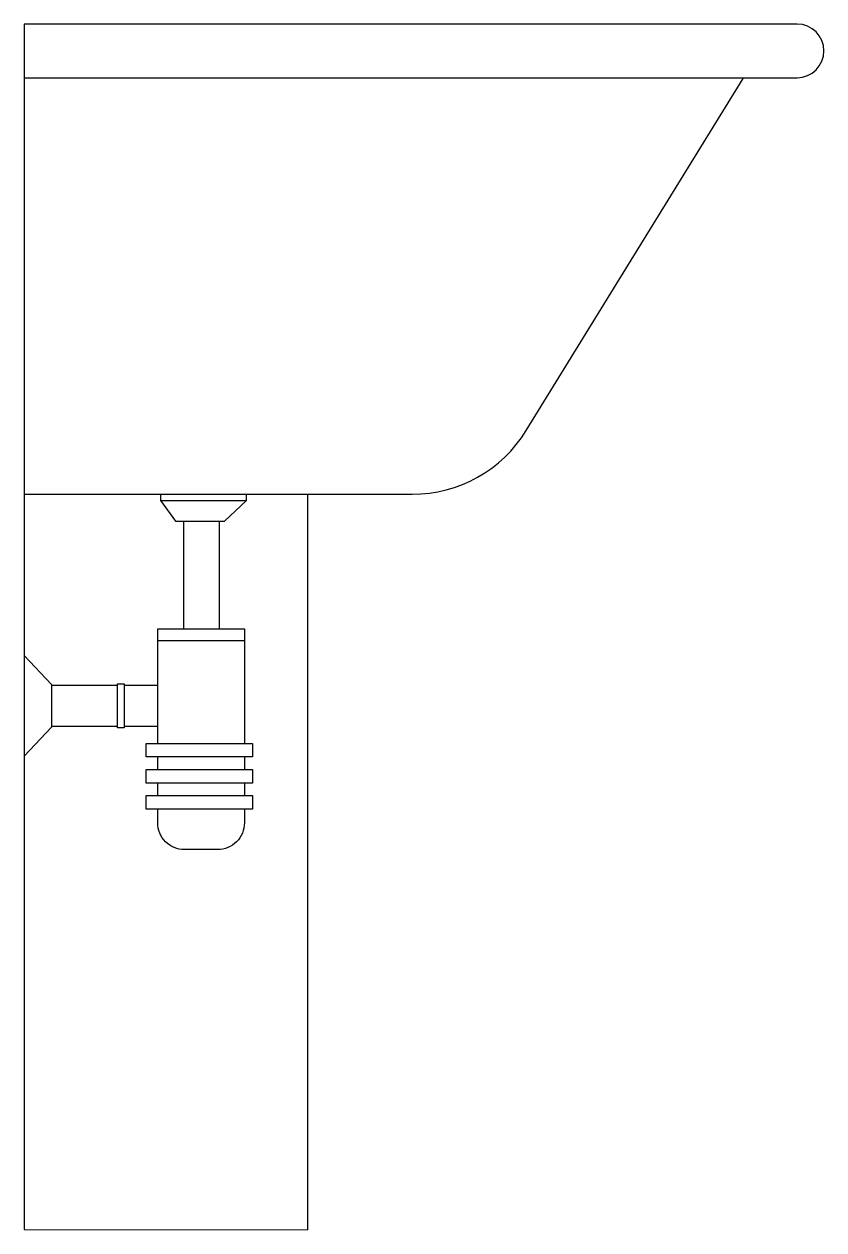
# Model space of a CAD drawing. Header units: millimetres. Extents: x -3042.233 to -3041.636, y 2883.827 to 2884.727.
import ezdxf

# ---------------------------------------------------------------- set-up
doc = ezdxf.new("R2010")
doc.units = ezdxf.units.MM
doc.header["$LTSCALE"] = 10
doc.layers.add('Serviço_Tanques', color=2, linetype='Continuous')

msp = doc.modelspace()

# ---------------------------------------------------------------- linework, layer by layer
at = {"layer": 'Serviço_Tanques'}
for p, q in [((-3042.23283, 2884.72685), (-3042.23283, 2883.82685)), ((-3041.65559, 2884.72685), (-3042.23283, 2884.72685)), ((-3042.23283, 2884.68685), (-3041.65559, 2884.68685)), ((-3041.85782, 2884.42341), (-3041.69578, 2884.6862)), ((-3042.23276, 2884.3759), (-3041.94294, 2884.3759)), ((-3042.02112, 2884.3759), (-3042.02112, 2883.82661)), ((-3042.23283, 2883.82685), (-3042.02112, 2883.82669))]:
    msp.add_line(p, q, dxfattribs=at)
at = {"layer": 'Serviço_Tanques', "color": 1}
for p, q in [((-3042.1309, 2884.37113), (-3042.06674, 2884.37113)), ((-3042.11359, 2884.2754), (-3042.11359, 2884.35569)), ((-3042.0871, 2884.35569), (-3042.0871, 2884.2754)), ((-3042.13298, 2884.18968), (-3042.13298, 2884.2754)), ((-3042.13298, 2884.2754), (-3042.06825, 2884.2754)), ((-3042.06825, 2884.2754), (-3042.06825, 2884.18968)), ((-3042.13298, 2884.26676), (-3042.06825, 2884.26676)), ((-3042.2123, 2884.23386), (-3042.23283, 2884.25544)), ((-3042.2123, 2884.23386), (-3042.2123, 2884.20188)), ((-3042.2123, 2884.23324), (-3042.16319, 2884.23324)), ((-3042.15819, 2884.23324), (-3042.13298, 2884.23324)), ((-3042.16319, 2884.20245), (-3042.2123, 2884.20245)), ((-3042.13298, 2884.20245), (-3042.15819, 2884.20245)), ((-3042.2123, 2884.20188), (-3042.23283, 2884.1803))]:
    msp.add_line(p, q, dxfattribs=at)
for points in [[(-3042.1309, 2884.3759), (-3042.1309, 2884.37113), (-3042.11974, 2884.35569), (-3042.08309, 2884.35569), (-3042.06674, 2884.37113), (-3042.06674, 2884.3759)], [(-3042.13298, 2884.17025), (-3042.13298, 2884.17968)], [(-3042.06825, 2884.17968), (-3042.06825, 2884.17025)], [(-3042.13298, 2884.15081), (-3042.13298, 2884.16025)], [(-3042.06825, 2884.16025), (-3042.06825, 2884.15081)]]:
    msp.add_lwpolyline(points, dxfattribs=at)
for points in [[(-3042.16319, 2884.20146), (-3042.16319, 2884.23428), (-3042.15819, 2884.23428), (-3042.15819, 2884.20146)], [(-3042.06218, 2884.17968), (-3042.14176, 2884.17968), (-3042.14176, 2884.18968), (-3042.06218, 2884.18968)], [(-3042.06218, 2884.16025), (-3042.14176, 2884.16025), (-3042.14176, 2884.17025), (-3042.06218, 2884.17025)], [(-3042.06218, 2884.14081), (-3042.14176, 2884.14081), (-3042.14176, 2884.15081), (-3042.06218, 2884.15081)]]:
    msp.add_lwpolyline(points, close=True, dxfattribs=at)
for points in [[(-3042.13298, 2884.17966), (-3042.13298, 2884.17968, -0.437034)], [(-3042.13298, 2884.16022), (-3042.13298, 2884.16025, -0.437373)], [(-3042.0683, 2884.14081), (-3042.0683, 2884.13052, -0.414214), (-3042.0883, 2884.11052), (-3042.11303, 2884.11052, -0.414214), (-3042.13303, 2884.13052), (-3042.13303, 2884.14081, -2.184206)], [(-3042.13298, 2884.14078), (-3042.13298, 2884.14081, -0.437738)]]:
    msp.add_lwpolyline(points, format="xyb", dxfattribs=at)
at = {"layer": 'Serviço_Tanques'}
for centre, radius, end in [((-3041.65559, 2884.70685), 0.02, 90), ((-3041.94294, 2884.4759), 0.1, 328.34099)]:
    msp.add_arc(centre, radius, 270, end, dxfattribs=at)

doc.saveas('drawing.dxf')
